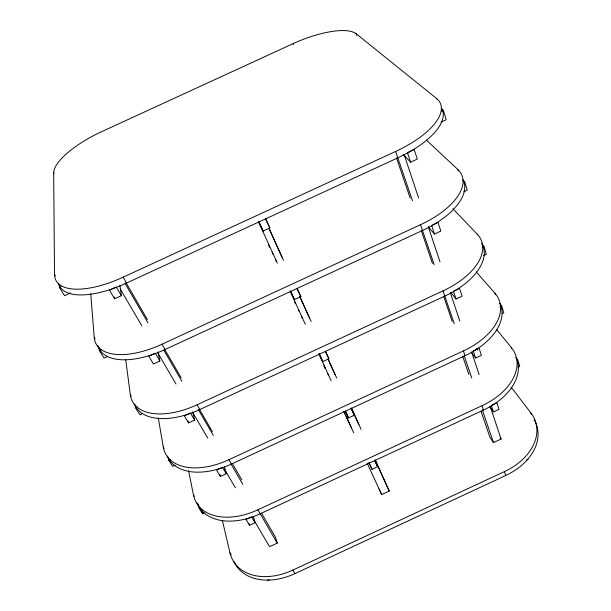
<?xml version="1.0" encoding="UTF-8"?>
<svg xmlns="http://www.w3.org/2000/svg" width="611" height="611" viewBox="0 0 611 611"><rect width="100%" height="100%" fill="white"/><g stroke="black" fill="none" stroke-linecap="round" stroke-linejoin="round"><path stroke-width="0.92" d="M226.238 473.746L222.442 467.308L216.592 470.019L220.418 476.443L226.238 473.746L224.39 466.537M475.61 358.031L481.392 355.35L479.077 348.247L473.258 350.943L475.61 358.031L471.157 352.058M345.337 411.127L348.553 417.916L354.357 415.22L351.302 408.453M198.124 504.029L198.942 508.008L202.547 513.698L204.28 512.896M518.021 367.219L519.747 366.417L517.822 359.963L515.768 357.45M188.562 470.684L193.443 494.841A59.145 38.249 -31.5 0 0 257.934 509.795L482.026 405.696A59.03 38.058 -17.4 0 0 511.224 347.369L496.735 329.772M516.257 357.733A58.824 38.165 -17.3 0 1 483.507 410.042L260.24 513.775A58.946 38.356 -31.6 0 1 197.086 502.914M255.077 522.703L251.61 516.822L246.019 519.419L249.517 525.292L255.077 522.703L253.328 516.432M493.489 411.913L499.019 409.347L496.903 402.855L491.343 405.437L493.489 411.913L489.717 406.605M368.815 462.496L372.038 469.317L377.59 466.735L374.795 460.549M261.607 513.278L275.439 537.214L277.218 543.141L269.573 546.7L253.809 519.923M379.057 489.044L381.654 494.582L389.283 491.03L375.223 459.8M481.048 411.325L489.991 437.461L493.459 442.585L501.073 439.049L490.373 406.918M267.496 580.45L269.199 579.656M526.3 460.007L527.996 459.22M222.358 520.343L229.973 552.81A56.052 39.7 -33 0 0 292.86 570.078L504.426 471.616A55.945 39.509 -15.9 0 0 530.913 412.906L511.163 387.206M233.883 561.463A55.868 39.768 -33.1 0 0 294.907 573.622L505.74 475.488A55.761 39.585 -15.8 0 0 534.113 419.803M107.505 356.496L104.076 358.077L99.349 350.615L101.075 349.82M463.818 191.823L467.224 190.25L464.704 181.803L462.756 179.947M90.749 293.67L94.224 337.402A67.638 32.284 -28.9 0 0 162.007 344.222L420.536 224.711A67.485 32.108 -20 0 0 457.784 169.484L426.447 140.125M97.875 345.406A67.37 32.52 -29 0 0 165.069 349.5L422.491 230.477A67.218 32.337 -20 0 0 463.146 180.016M159.838 361.025L153.437 363.988L148.801 356.198L155.247 353.219L159.838 361.025L158.104 351.921M434.459 234.021L440.821 231.08L438.018 222.48L431.61 225.444L434.459 234.021L428.38 226.956M290.508 291.248L294.487 299.589L300.879 296.633L297.175 288.423M142.462 413.532L139.911 414.709L135.611 407.919L137.322 407.125M482.339 247.44L484.042 246.653L486.333 254.336L483.744 255.535M125.713 359.673L130.311 394.675A64.537 34.796 -29.7 0 0 197.086 404.765L443.013 290.874A64.399 34.606 -19.2 0 0 477.214 234.166L452.881 208.71M134.389 403.963A64.292 34.98 -29.8 0 0 199.858 409.546L444.793 296.098A64.155 34.789 -19.2 0 0 481.712 243.224M194.626 420.085L190.464 413.013L184.331 415.854L188.532 422.911L194.626 420.085L192.732 411.753M456.02 298.993L462.076 296.182L459.533 288.384L453.438 291.21L456.02 298.993L450.689 292.272M319.133 353.83L322.814 361.59L328.901 358.772L325.548 351.333M175.197 465.177L172.6 466.376L168.674 460.167L170.377 459.38M499.943 306.6L501.669 305.798L503.77 312.824L502.051 313.626M158.28 417.863L163.252 446.939A61.719 36.744 -30.5 0 0 228.919 459.709L463.421 350.928A61.596 36.561 -18.4 0 0 494.956 293.227L476.183 271.88M167.292 456.043A61.497 36.889 -30.6 0 0 231.439 464.062L465.04 355.686A61.367 36.698 -18.3 0 0 500.103 303.682M70.586 292.975L64.621 295.724L59.404 287.483L61.123 286.696M441.715 111.179L443.418 110.392L446.198 119.71L441.02 122.101M54.509 274.392A71.059 29.084 -28.2 0 0 123.162 277.173L395.645 151.459A70.891 28.908 -20.8 0 0 436.407 98.333L356.167 33.765A55.838 18.185 -22.3 0 0 293.265 43.58L101.571 131.701A55.975 18.261 -26.7 0 0 53.684 172.875L54.509 274.392L55.502 275.958M58.503 283.596A70.761 29.381 -28.3 0 0 126.561 283.038L397.822 157.859A70.593 29.206 -20.7 0 0 441.875 108.842M121.36 295.693L116.266 287.04L109.468 290.172L114.616 298.81L121.36 295.693L119.916 285.299M410.615 162.182L417.321 159.089L414.212 149.55L407.461 152.666L410.615 162.182L403.543 154.827M258.69 221.701L263.15 231.011L269.886 227.903L265.777 218.791M441.47 108.796L443.418 110.392M482.087 244.583L484.042 246.653M499.599 303.423L501.669 305.798M476.313 348.66L477.443 350.149M500.065 437.591L501.073 439.049M94.224 337.402L95.125 338.83M130.311 394.675L131.266 396.188M163.252 446.939L164.13 448.329M193.443 494.841L194.405 496.369M229.973 552.81L231.264 554.857M120.176 288.858L141.836 325.77M157.806 352.975L176.021 384.021M192.931 412.837L207.679 437.965M224.374 469.049L235.388 487.761M53.684 172.875L54.028 173.463M126.034 282.687L147.388 319.538M164.558 349.156L181.116 377.713M199.423 409.301L212.323 431.565M230.966 463.925L242.788 484.324M125.095 283.466L148.007 322.921M163.84 350.187L181.902 381.295M198.208 409.37L213.3 435.36M232.394 463.581L241.803 479.849M123.162 277.173L126.561 283.038M162.007 344.222L165.069 349.5M197.086 404.765L199.858 409.546M228.919 459.709L231.439 464.062M257.934 509.795L277.218 543.141M292.86 570.078L294.907 573.622M265.281 218.662L269.886 227.903M297.206 289.171L300.879 296.633M325.556 351.905L328.901 358.772M351.081 408.461L354.357 415.22M374.726 460.793L377.59 466.735M386.626 485.524L389.283 491.03M268.489 244.736L269.711 247.31M272.162 252.45L272.98 254.161M275.431 259.301L276.248 261.012M294.662 302.01L295.472 303.728M298.336 309.746L299.153 311.473M301.605 316.635L302.422 318.354M324.12 366.042L325.342 368.632M327.794 373.81L328.611 375.536M323.945 365.89L325.159 368.464M347.361 418.443L346.666 416.962L347.308 418.359M258.995 221.923L263.15 231.011M290.744 291.394L294.487 299.589M319.423 354.166L322.814 361.59M345.467 411.157L348.553 417.916M369.212 463.138L372.038 469.317M258.491 221.908L277.356 263.158M290.004 290.821L305.271 324.204M318.843 353.876L331.101 380.684M343.962 411.501L353.731 432.825M343.856 411.409L351.401 427.868M367.196 463.176L381.654 494.582M269.115 228.453L283.512 260.317M299.902 296.61L311.136 321.493M328.092 359.024L336.699 378.087M269.252 229.041L282.038 257.338M299.726 296.488L309.54 318.201M328.031 359.138L335.049 374.68M375.33 460.442L386.236 484.653M351.485 408.011L361.116 429.396M351.684 408.828L358.733 424.469M293.265 43.58L293.608 44.496M462.817 356.679L468.889 374.451M356.167 33.765L356.748 35.476M395.645 151.459L412.478 200.736M420.536 224.711L434.161 264.555M443.013 290.874L454.24 323.67M463.421 350.928L465.04 355.686M482.026 405.696L483.507 410.042M504.426 471.616L505.74 475.488M464.184 355.732L471.776 378.033M396.486 157.89L410.195 198.132M421.223 230.484L432.458 263.471M443.609 296.205L452.209 321.424M482.239 409.66L493.459 442.585M471.684 352.249L479.146 374.612M404.154 154.69L418.611 197.903M428.311 226.872L440.012 261.852M450.299 292.6L459.831 321.08M436.407 98.333L436.644 99.112M457.784 169.484L458.204 170.897M477.214 234.166L477.405 234.815M494.956 293.227L495.399 294.701M511.224 347.369L511.544 348.446M530.913 412.906L531.203 413.876M531.272 414.113L531.417 414.602M249.028 523.49L249.517 525.292M219.975 474.632L220.418 476.443M188.127 421.048L188.532 422.911M201.882 510.513L202.547 513.698M168.132 457.074L168.674 460.167M135.23 405.116L135.611 407.919M114.387 296.977L114.616 298.81M99.119 347.949L99.349 350.615M59.359 285.001L59.404 287.483"/></g></svg>
